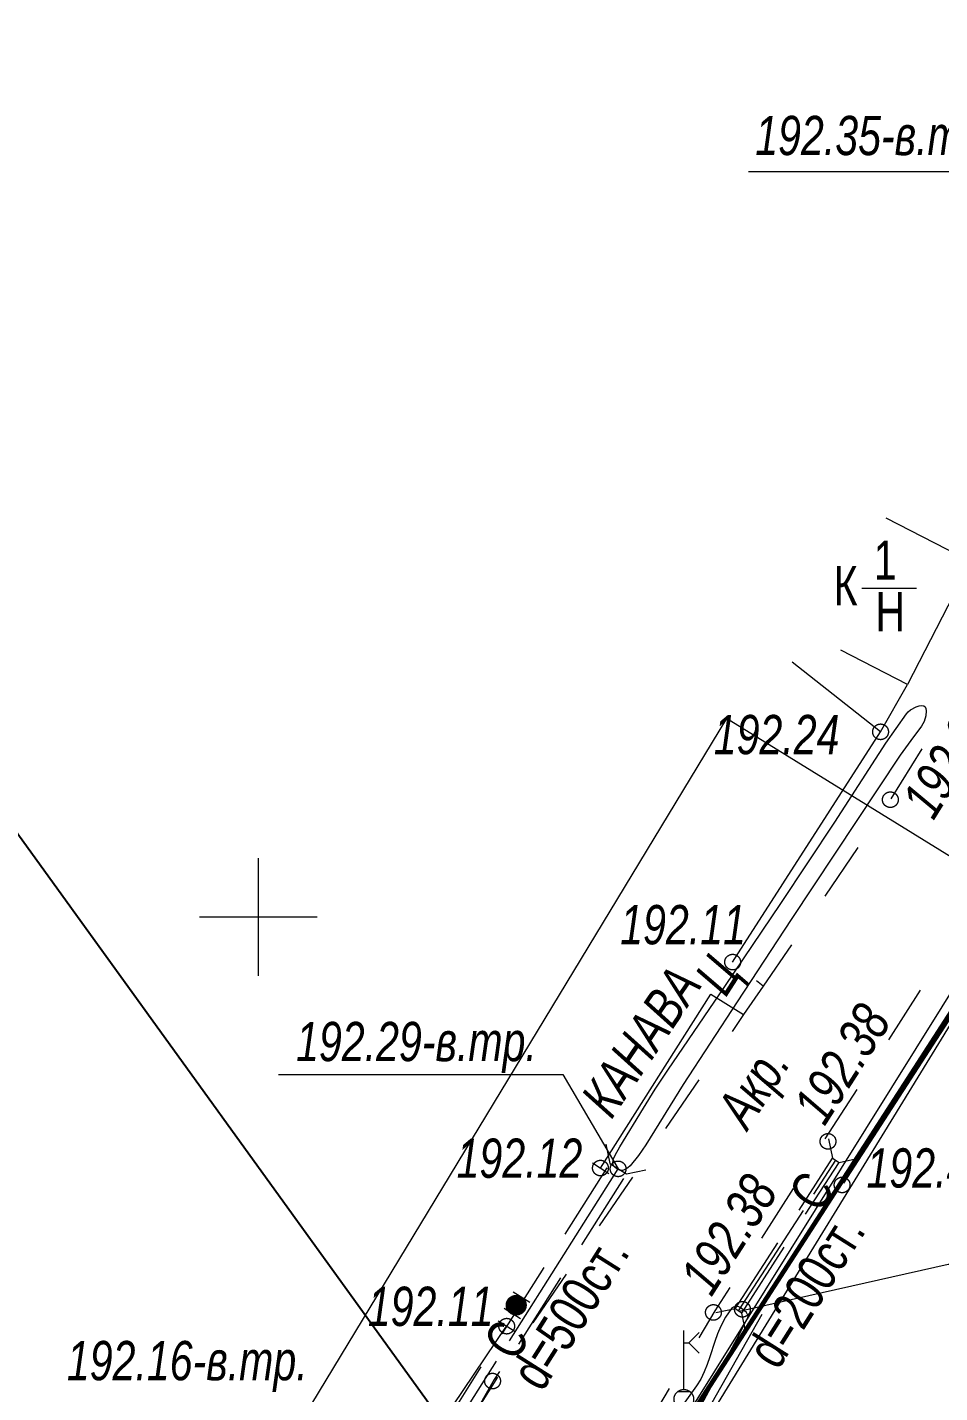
# Model space of a CAD drawing. Header units: millimetres. Extents: x -38151500 to -28914887, y -20564105 to -20349562.
# Drawn here: x -33920865 to -33897609, y -20469422 to -20434617 of the extents above; entities that cross this region are included whole.
import ezdxf
from ezdxf.xclip import XClip

# ---------------------------------------------------------------- set-up
doc = ezdxf.new("R2010")
doc.units = ezdxf.units.MM
doc.header["$MEASUREMENT"] = 0
doc.header["$XCLIPFRAME"] = 0
doc.linetypes.add('Новофедоровское_снт 28_07$0$l049', pattern=[3000, 2000, -1000])
doc.linetypes.add('Новофедоровское_снт 28_07$0$l189_2', pattern=[3000, 1500, -1500])
doc.layers.add('!!! ПОДОСНОВА', color=7, linetype='Continuous')
for name, color, linetype, lineweight in [('Новый_ГП_Сети_Г_ газопровод_Ном._пера__6', 6, 'Continuous', 60), ('Новый_ГП_Сети_текст_Ном._пера__7', 7, 'Continuous', 25), ('Чертеж_1_Новофедоровское_снт 28_07$0$tp_Дороги_Ном._пера__253', 252, 'Continuous', 18), ('Чертеж_1_Новофедоровское_снт 28_07$0$tp_Здания_Ном._пера__253', 252, 'Continuous', 18), ('Чертеж_1_Новофедоровское_снт 28_07$0$tp_канавы_Ном._пера__253', 252, 'Continuous', 18), ('Чертеж_1_Новофедоровское_снт 28_07$0$tp_отметки_новые_Ном._пера__253', 252, 'Continuous', 18), ('Чертеж_1_Новофедоровское_снт 28_07$0$tp_трубы под дорогой_Ном._пера__253', 252, 'Continuous', 18), ('Чертеж_1_Новофедоровское_снт 28_07$0$U_ТЕКСТ_БЕЛЫЙ_Ном._пера__253', 252, 'Continuous', 18), ('Чертеж_1_Новый_ГП_Топография_Ном._пера__253', 252, 'Continuous', 18), ('Чертеж_1_Новый_Новофедоровское_снт 28_07$0$SETKA_Ном._пера__253', 252, 'Continuous', 18), ('Чертеж_1_Новый_Новофедоровское_снт 28_07$0$tp_Дороги_Ном._пера__253', 252, 'Continuous', 18), ('Чертеж_1_Новый_Новофедоровское_снт 28_07$0$tp_Здания_Ном._пера__253', 252, 'Continuous', 18), ('Чертеж_1_Новый_Новофедоровское_снт 28_07$0$tp_канавы_Ном._пера__253', 252, 'Continuous', 18), ('Чертеж_1_Новый_Новофедоровское_снт 28_07$0$tp_ЛЭП нн_Ном._пера__253', 252, 'Continuous', 18), ('Чертеж_1_Новый_Новофедоровское_снт 28_07$0$tp_Ограждения ДЕР_Ном._пера__253', 252, 'Continuous', 18), ('Чертеж_1_Новый_Новофедоровское_снт 28_07$0$tp_Ограждения мет_Ном._пера__253', 252, 'Continuous', 18), ('Чертеж_1_Новый_Новофедоровское_снт 28_07$0$tp_Ограждения_Ном._пера__253', 252, 'Continuous', 18), ('Чертеж_1_Новый_Новофедоровское_снт 28_07$0$tp_Ограждения_Ном._пера__7', 7, 'Continuous', 18), ('Чертеж_1_Новый_Новофедоровское_снт 28_07$0$tp_отметки_новые_Ном._пера__253', 252, 'Continuous', 18), ('Чертеж_1_Новый_Новофедоровское_снт 28_07$0$tp_отметки_новые_Ном._пера__7', 7, 'Continuous', 18), ('Чертеж_1_Новый_Новофедоровское_снт 28_07$0$tp_сооружения_Ном._пера__7', 7, 'Continuous', 18), ('Чертеж_1_Новый_Новофедоровское_снт 28_07$0$tp_трубы под дорогой_Ном._пера__253', 252, 'Continuous', 18), ('Чертеж_1_Новый_Новофедоровское_снт 28_07$0$U_Водосток_Ном._пера__253', 252, 'Continuous', 18), ('Чертеж_1_Новый_Новофедоровское_снт 28_07$0$U_Газопровод_Ном._пера__253', 252, 'Continuous', 18)]:
    doc.layers.add(name, color=color, linetype=linetype, lineweight=lineweight)
doc.styles.add('РЎР“Р•РќР•Р\xa0РР\xa0_РЎРўРР›Р¬_1', font='arial.ttf', dxfattribs={"width": 0.75})
doc.styles.add('РЎР“Р•РќР•Р\xa0РР\xa0_РЎРўРР›Р¬_3', font='arial.ttf', dxfattribs={"width": 0.749999})
doc.linetypes.add('lm334', pattern='A,0,[8,РіРµРЅРїРїР»Р°РЅ 2025_06_18 dima РІР°СЂРёР°РЅС‚ 21.Shx,S=3.769841,R=0,X=0,Y=0],-675,0', length=675)
doc.linetypes.add('Новофедоровское_снт 28_07$0$l474_2o', pattern='A,0,[3,РіРµРЅРїРїР»Р°РЅ 2025_06_18 dima РІР°СЂРёР°РЅС‚ 21.Shx,S=31.746032,R=0,X=0,Y=0],-5000,0', length=5000)
doc.linetypes.add('Новофедоровское_снт 28_07$0$lm334', pattern='A,0,[4,РіРµРЅРїРїР»Р°РЅ 2025_06_18 dima РІР°СЂРёР°РЅС‚ 21.Shx,S=79.365079,R=0,X=0,Y=0],-11000,0', length=11000)
doc.linetypes.add('Новофедоровское_снт 28_07$0$З ДЕРЕВ', pattern='A,0,[2,РіРµРЅРїРїР»Р°РЅ 2025_06_18 dima РІР°СЂРёР°РЅС‚ 21.Shx,S=19.84127,R=0,X=0,Y=0.2],-2500,0', length=2500)
doc.linetypes.add('Новофедоровское_снт 28_07$0$МЕЖА', pattern='A,0,[5,РіРµРЅРїРїР»Р°РЅ 2025_06_18 dima РІР°СЂРёР°РЅС‚ 21.Shx,S=46.746032,R=0,X=0,Y=6.93889e-18],-6500,0', length=6500)

# ---------------------------------------------------------------- blocks, each defined once
blk = doc.blocks.new('Чертеж_4_1', base_point=(4185024, -7296))
at = {"layer": 'Чертеж_1_Новый_ГП_Топография_Ном._пера__253', "color": 252, "linetype": 'Новофедоровское_снт 28_07$0$МЕЖА', "lineweight": 18, "flags": 128}
blk.add_lwpolyline([(-33937176, -20524360), (-33937136, -20524296), (-33926649, -20507196), (-33900479, -20524004), (-33888918, -20507967), (-33879002, -20495163), (-33880756, -20487946), (-33882761, -20480799), (-33888254, -20482761), (-33891109, -20481924), (-33905380, -20473145), (-33895431, -20456936), (-33903040, -20452238), (-33944071, -20519982)], close=True, dxfattribs=at)
at = {"layer": 'Чертеж_1_Новый_Новофедоровское_снт 28_07$0$SETKA_Ном._пера__253', "color": 252, "linetype": 'Continuous', "lineweight": 18, "flags": 128}
for points in [[(-33914976, -20458796), (-33914976, -20455796)], [(-33916476, -20457296), (-33913476, -20457296)]]:
    blk.add_lwpolyline(points, dxfattribs=at)
at = {"layer": 'Чертеж_1_Новый_Новофедоровское_снт 28_07$0$tp_Дороги_Ном._пера__253', "color": 252, "linetype": 'Новофедоровское_снт 28_07$0$l189_2', "lineweight": 18, "flags": 128}
for points in [[(-33890695, -20434617), (-33889844, -20436212), (-33889751, -20437746), (-33889679, -20438864), (-33889676, -20439504), (-33898866, -20454305), (-33902105, -20459059), (-33902889, -20458448)], [(-33905975, -20473390), (-33906109, -20472535), (-33905943, -20471761), (-33903333, -20467335), (-33891028, -20448138), (-33887966, -20444482), (-33886232, -20443294), (-33884116, -20442824), (-33883104, -20442742), (-33881113, -20442990), (-33879003, -20444007), (-33878203, -20444869)], [(-33903443, -20459263), (-33902610, -20459784), (-33908966, -20469086), (-33914648, -20479010), (-33915844, -20478759)]]:
    blk.add_lwpolyline(points, dxfattribs=at)
at = {"layer": 'Чертеж_1_Новый_Новофедоровское_снт 28_07$0$tp_Дороги_Ном._пера__253', "color": 252, "linetype": 'Continuous', "lineweight": 18, "flags": 128}
blk.add_lwpolyline([(-33902105, -20459059), (-33902610, -20459784)], dxfattribs=at)
at = {"layer": 'Чертеж_1_Новый_Новофедоровское_снт 28_07$0$tp_Здания_Ном._пера__253', "color": 252, "linetype": 'Continuous', "lineweight": 18, "flags": 128}
for points in [[(-33898984, -20447125), (-33896818, -20448238), (-33898428, -20451372), (-33900128, -20450498)], [(-33899595, -20448911), (-33898198, -20448911)]]:
    blk.add_lwpolyline(points, dxfattribs=at)
at = {"layer": 'Чертеж_1_Новый_Новофедоровское_снт 28_07$0$tp_канавы_Ном._пера__253', "color": 252, "linetype": 'Continuous', "lineweight": 18, "flags": 128}
blk.add_lwpolyline([(-33898983, -20452861), (-33898458, -20452115), (-33898412, -20452063), (-33898351, -20452014), (-33898208, -20451935), (-33898135, -20451912), (-33898069, -20451902), (-33898015, -20451911), (-33897979, -20451940), (-33897960, -20451985), (-33897952, -20452041), (-33897964, -20452172), (-33898007, -20452309), (-33898071, -20452428), (-33898345, -20452798), (-33898614, -20453174), (-33901392, -20457362), (-33902774, -20459462), (-33904145, -20461568), (-33905103, -20463106), (-33905288, -20463379), (-33905499, -20463641), (-33905556, -20463693), (-33905625, -20463733), (-33905698, -20463754), (-33905767, -20463747), (-33905822, -20463722), (-33905878, -20463684), (-33905921, -20463638), (-33905941, -20463585), (-33905929, -20463477), (-33905885, -20463367), (-33905759, -20463154), (-33905161, -20462169), (-33904857, -20461681), (-33904541, -20461200), (-33903087, -20459067), (-33901658, -20456953), (-33900282, -20454878)], close=True, dxfattribs=at)
blk.add_lwpolyline([(-33903919, -20470175), (-33902710, -20467930), (-33902499, -20467506), (-33902491, -20467474), (-33902497, -20467442), (-33902536, -20467380), (-33902666, -20467264), (-33902727, -20467231), (-33902796, -20467223), (-33902862, -20467238), (-33902913, -20467276), (-33903066, -20467493), (-33903189, -20467727), (-33903269, -20467919), (-33903338, -20468114), (-33903465, -20468508), (-33903532, -20468703), (-33903608, -20468892), (-33903698, -20469075), (-33903806, -20469247), (-33904654, -20470435)], dxfattribs=at)
at = {"layer": 'Чертеж_1_Новый_Новофедоровское_снт 28_07$0$tp_ЛЭП нн_Ном._пера__253', "color": 252, "linetype": 'Continuous', "lineweight": 18, "flags": 128}
blk.add_lwpolyline([(-33939176, -20525995), (-33938064, -20524332), (-33917451, -20491490), (-33892414, -20451362), (-33891205, -20449768)], dxfattribs=at)
at = {"layer": 'Чертеж_1_Новый_Новофедоровское_снт 28_07$0$tp_Ограждения ДЕР_Ном._пера__253', "color": 252, "linetype": 'Новофедоровское_снт 28_07$0$З ДЕРЕВ', "lineweight": 18, "flags": 128}
for points in [[(-33902889, -20458448), (-33899121, -20452573), (-33898428, -20451372)], [(-33906251, -20463698), (-33903443, -20459263)], [(-33911383, -20471790), (-33908649, -20467722)]]:
    blk.add_lwpolyline(points, dxfattribs=at)
at = {"layer": 'Чертеж_1_Новый_Новофедоровское_снт 28_07$0$tp_Ограждения мет_Ном._пера__253', "color": 252, "linetype": 'Новофедоровское_снт 28_07$0$l474_2o', "lineweight": 18, "flags": 128}
for points in [[(-33899121, -20452573), (-33901365, -20450796)], [(-33900049, -20464081), (-33895110, -20456439)], [(-33902143, -20467433), (-33905381, -20473147)]]:
    blk.add_lwpolyline(points, dxfattribs=at)
at = {"layer": 'Чертеж_1_Новый_Новофедоровское_снт 28_07$0$tp_Ограждения_Ном._пера__253', "color": 252, "linetype": 'Continuous', "lineweight": 18, "flags": 128}
for points in [[(-33906462, -20463565), (-33906039, -20463831)], [(-33908482, -20466847), (-33908059, -20467113)], [(-33908713, -20467267), (-33908290, -20467533)], [(-33908860, -20467589), (-33908437, -20467855)]]:
    blk.add_lwpolyline(points, dxfattribs=at)
at = {"layer": 'Чертеж_1_Новый_Новофедоровское_снт 28_07$0$tp_Ограждения_Ном._пера__7', "color": 7, "linetype": 'Continuous', "lineweight": 18}
for p, q in [((-33908601, -20467040), (-33908206, -20467040)), ((-33908574, -20467010), (-33908233, -20467010)), ((-33908535, -20466980), (-33908272, -20466980)), ((-33908464, -20466950), (-33908344, -20466950)), ((-33908652, -20467190), (-33908153, -20467190)), ((-33908651, -20467220), (-33908156, -20467220)), ((-33908650, -20467160), (-33908156, -20467160)), ((-33908646, -20467250), (-33908160, -20467250)), ((-33908645, -20467130), (-33908162, -20467130)), ((-33908636, -20467280), (-33908169, -20467280)), ((-33908634, -20467100), (-33908171, -20467100)), ((-33908622, -20467310), (-33908184, -20467310)), ((-33908620, -20467070), (-33908185, -20467070)), ((-33908604, -20467340), (-33908203, -20467340)), ((-33908578, -20467370), (-33908229, -20467370)), ((-33908541, -20467400), (-33908266, -20467400)), ((-33908477, -20467430), (-33908327, -20467430))]:
    blk.add_line(p, q, dxfattribs=at)
blk.add_circle((-33908403, -20467192), 250, dxfattribs=at)
at = {"layer": 'Чертеж_1_Новый_Новофедоровское_снт 28_07$0$tp_отметки_новые_Ном._пера__253', "color": 252, "linetype": 'Continuous', "lineweight": 18, "flags": 128}
for points in [[(-33902480, -20438289), (-33895238, -20438289), (-33891336, -20436566)], [(-33914461, -20461307), (-33907219, -20461307), (-33905802, -20463712)], [(-33890236, -20466158), (-33897396, -20466158), (-33902723, -20467349)]]:
    blk.add_lwpolyline(points, dxfattribs=at)
at = {"layer": 'Чертеж_1_Новый_Новофедоровское_снт 28_07$0$tp_отметки_новые_Ном._пера__7', "color": 7, "linetype": 'Continuous', "lineweight": 18}
for centre in [(-33899116, -20452576), (-33898866, -20454306), (-33902886, -20458446), (-33900456, -20463016), (-33906256, -20463696), (-33905806, -20463716), (-33900096, -20464126), (-33903376, -20467376), (-33902636, -20467296), (-33908646, -20467726), (-33909006, -20469126)]:
    blk.add_circle(centre, 200, dxfattribs=at)
at = {"layer": 'Чертеж_1_Новый_Новофедоровское_снт 28_07$0$tp_сооружения_Ном._пера__7', "color": 7, "linetype": 'Continuous', "lineweight": 18}
for p, q in [((-33904130, -20469340), (-33904130, -20467840)), ((-33904007, -20468149), (-33903742, -20468414)), ((-33904281, -20469392), (-33903978, -20469392))]:
    blk.add_line(p, q, dxfattribs=at)
at = {"layer": 'Чертеж_1_Новый_Новофедоровское_снт 28_07$0$tp_сооружения_Ном._пера__7', "color": 7, "linetype": 'Continuous', "lineweight": 18, "flags": 128}
blk.add_lwpolyline([(-33904130, -20468149), (-33904007, -20468149), (-33903742, -20467885)], dxfattribs=at)
at = {"layer": 'Чертеж_1_Новый_Новофедоровское_снт 28_07$0$tp_сооружения_Ном._пера__7', "color": 7, "linetype": 'Continuous', "lineweight": 18}
blk.add_circle((-33904130, -20469590), 250, dxfattribs=at)
at = {"layer": 'Чертеж_1_Новый_Новофедоровское_снт 28_07$0$tp_трубы под дорогой_Ном._пера__253', "color": 252, "linetype": 'Continuous', "lineweight": 18, "flags": 128}
for points in [[(-33906122, -20463091), (-33906013, -20463578), (-33905590, -20463846), (-33905103, -20463737)], [(-33900442, -20462955), (-33900338, -20463444), (-33900170, -20463552), (-33899681, -20463447)], [(-33902552, -20467882), (-33902656, -20467393), (-33902824, -20467284), (-33903313, -20467389)]]:
    blk.add_lwpolyline(points, dxfattribs=at)
at = {"layer": 'Чертеж_1_Новый_Новофедоровское_снт 28_07$0$tp_трубы под дорогой_Ном._пера__253', "color": 252, "linetype": 'Новофедоровское_снт 28_07$0$l049', "lineweight": 18, "flags": 128}
for points in [[(-33911965, -20472989), (-33906013, -20463578)], [(-33902824, -20467284), (-33900338, -20463444)], [(-33902656, -20467393), (-33900170, -20463552)], [(-33911543, -20473256), (-33905591, -20463845)]]:
    blk.add_lwpolyline(points, dxfattribs=at)
at = {"layer": 'Чертеж_1_Новый_Новофедоровское_снт 28_07$0$U_Водосток_Ном._пера__253', "color": 252, "linetype": 'Continuous', "lineweight": 18, "flags": 128}
for points in [[(-33900815, -20464365), (-33900254, -20463498)], [(-33908576, -20468098), (-33905802, -20463712)], [(-33902740, -20467338), (-33901084, -20464780)], [(-33911754, -20473123), (-33908907, -20468621)]]:
    blk.add_lwpolyline(points, dxfattribs=at)
at = {"layer": 'Чертеж_1_Новый_Новофедоровское_снт 28_07$0$U_Газопровод_Ном._пера__253', "color": 252, "linetype": 'Новофедоровское_снт 28_07$0$lm334', "lineweight": 18, "flags": 128}
blk.add_lwpolyline([(-33938494, -20523523), (-33916046, -20488740), (-33895495, -20456897), (-33887378, -20444319), (-33887659, -20444465), (-33885329, -20443258), (-33880098, -20444879)], dxfattribs=at)
at = {"layer": 'Чертеж_1_Новофедоровское_снт 28_07$0$tp_Дороги_Ном._пера__253', "color": 252, "linetype": 'Continuous', "lineweight": 18, "char_height": 1000, "attachment_point": 7, "rotation": 57.3407, "style": 'РЎР“Р•РќР•Р\xa0РР\xa0_РЎРўРР›Р¬_1'}
for s, insert in [('\\A1;{\\pql;\\fArial|b0|i1|c204|p0;\\W0.750000;Ц}', (-33902815, -20459518)), ('\\A1;{\\pql;\\fArial|b0|i1|c204|p0;\\W0.750000;Акр.}', (-33902247, -20462917))]:
    blk.add_mtext(s, dxfattribs=dict(at, insert=insert))
at = {"layer": 'Чертеж_1_Новофедоровское_снт 28_07$0$tp_Здания_Ном._пера__253', "color": 252, "linetype": 'Continuous', "lineweight": 18, "char_height": 1000, "style": 'РЎР“Р•РќР•Р\xa0РР\xa0_РЎРўРР›Р¬_3'}
for s, insert, attachment_point in [('\\A1;{\\pql;\\fArial|b0|i0|c204|p0;\\W0.749999;1}', (-33899289, -20448199), 4), ('\\A1;{\\pql;\\fArial|b0|i0|c204|p0;\\W0.749999;К}', (-33900313, -20449353), 7), ('\\A1;{\\pql;\\fArial|b0|i0|c204|p0;\\W0.749999;Н}', (-33899248, -20449515), 4)]:
    blk.add_mtext(s, dxfattribs=dict(at, insert=insert, attachment_point=attachment_point))
at = {"layer": 'Чертеж_1_Новофедоровское_снт 28_07$0$tp_канавы_Ном._пера__253', "color": 252, "linetype": 'Continuous', "lineweight": 18, "insert": (-33905973, -20462474), "char_height": 1000, "attachment_point": 7, "rotation": 55.9631, "style": 'РЎР“Р•РќР•Р\xa0РР\xa0_РЎРўРР›Р¬_1'}
blk.add_mtext('\\A1;{\\pql;\\fArial|b0|i1|c204|p0;\\W0.750000;КАНАВА}', dxfattribs=at)
at = {"layer": 'Чертеж_1_Новофедоровское_снт 28_07$0$tp_отметки_новые_Ном._пера__253', "color": 252, "linetype": 'Continuous', "lineweight": 18, "char_height": 1000, "attachment_point": 7, "style": 'РЎР“Р•РќР•Р\xa0РР\xa0_РЎРўРР›Р¬_1'}
for s, insert in [('\\A1;{\\pql;\\fArial|b0|i1|c204|p0;\\W0.750000;192.35-в.тр.}', (-33902310, -20438176)), ('\\A1;{\\pql;\\fArial|b0|i1|c204|p0;\\W0.750000;192.24}', (-33903367, -20453160)), ('\\A1;{\\pql;\\fArial|b0|i1|c204|p0;\\W0.750000;192.11}', (-33905752, -20458006)), ('\\A1;{\\pql;\\fArial|b0|i1|c204|p0;\\W0.750000;192.29-в.тр.}', (-33914014, -20461272)), ('\\A1;{\\pql;\\fArial|b0|i1|c204|p0;\\W0.750000;192.12}', (-33909922, -20463959)), ('\\A1;{\\pql;\\fArial|b0|i1|c204|p0;\\W0.750000;192.42}', (-33899473, -20464208)), ('\\A1;{\\pql;\\fArial|b0|i1|c204|p0;\\W0.750000;192.11}', (-33912186, -20467735)), ('\\A1;{\\pql;\\fArial|b0|i1|c204|p0;\\W0.750000;192.16-в.тр.}', (-33919857, -20469406))]:
    blk.add_mtext(s, dxfattribs=dict(at, insert=insert))
for s, insert, rotation in [('\\A1;{\\pql;\\fArial|b0|i1|c204|p0;\\W0.750000;192.28}', (-33897756, -20454863), 58.1637), ('\\A1;{\\pql;\\fArial|b0|i1|c204|p0;\\W0.750000;192.38}', (-33900533, -20462658), 57.3407), ('\\A1;{\\pql;\\fArial|b0|i1|c204|p0;\\W0.750000;192.38}', (-33903418, -20467009), 57.3407)]:
    blk.add_mtext(s, dxfattribs=dict(at, insert=insert, rotation=rotation))
at = {"layer": 'Чертеж_1_Новофедоровское_снт 28_07$0$tp_трубы под дорогой_Ном._пера__253', "color": 252, "linetype": 'Continuous', "lineweight": 18, "char_height": 1000, "attachment_point": 7, "rotation": 57.6886, "style": 'РЎР“Р•РќР•Р\xa0РР\xa0_РЎРўРР›Р¬_3'}
for s, insert in [('\\A1;{\\pql;\\fArial|b0|i0|c204|p0;\\W0.749999;d=200ст.}', (-33901720, -20468880)), ('\\A1;{\\pql;\\fArial|b0|i0|c204|p0;\\W0.749999;d=500ст.}', (-33907734, -20469438))]:
    blk.add_mtext(s, dxfattribs=dict(at, insert=insert))
at = {"layer": 'Чертеж_1_Новофедоровское_снт 28_07$0$U_ТЕКСТ_БЕЛЫЙ_Ном._пера__253', "color": 252, "linetype": 'Continuous', "lineweight": 18, "char_height": 1000, "attachment_point": 7, "rotation": 57.6886, "style": 'РЎР“Р•РќР•Р\xa0РР\xa0_РЎРўРР›Р¬_3'}
for insert in [(-33900641, -20464879), (-33908420, -20468667)]:
    blk.add_mtext('\\A1;{\\pql;\\fArial|b0|i0|c204|p0;\\W0.749999;С}', dxfattribs=dict(at, insert=insert))

msp = doc.modelspace()

# ---------------------------------------------------------------- linework, layer by layer
at = {"layer": 'Новый_ГП_Сети_Г_ газопровод_Ном._пера__6', "color": 6, "linetype": 'lm334', "lineweight": 60, "flags": 128}
msp.add_lwpolyline([(-33938493.66, -20523523.1), (-33916046, -20488740.48), (-33895495.03, -20456896.77), (-33887377.62, -20444318.86), (-33887659.31, -20444464.71), (-33885329.23, -20443258.23), (-33880098.07, -20444879.15)], dxfattribs=at)
at = {"layer": 'Новый_ГП_Сети_текст_Ном._пера__7', "color": 7, "linetype": 'Continuous', "lineweight": 25}
msp.add_line((-33906990.36, -20474724.16), (-33924298.34, -20450774.65), dxfattribs=at)

# ---------------------------------------------------------------- block references
at = {"layer": '!!! ПОДОСНОВА', "color": 252, "linetype": 'Continuous', "lineweight": 40}
ref = msp.add_blockref('Чертеж_4_1', (4185024.09, -7295.8), dxfattribs=at)
XClip(ref).set_block_clipping_path([(-33971749.8431524113, -20426134.2498699203), (-33971749.8431524113, -20517391.6082299612), (-33949169.2735030428, -20517391.6082299612), (-33943776.1358186975, -20528511.4797440507), (-33858410.272188969, -20528511.4797440507), (-33858410.272188969, -20426017.5390227698)])

doc.saveas('drawing.dxf')
